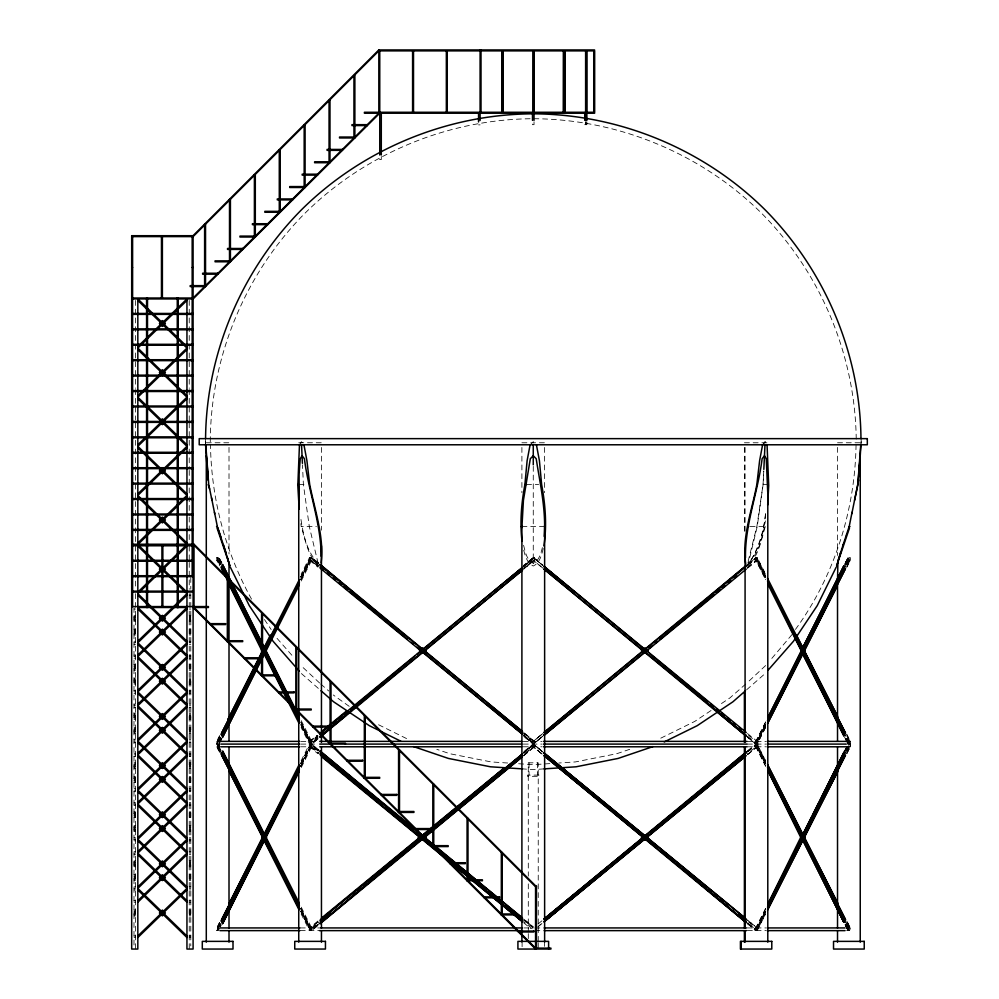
<?xml version="1.0" encoding="UTF-8"?>
<svg xmlns="http://www.w3.org/2000/svg" width="999" height="999" viewBox="0 0 999 999"><rect width="100%" height="100%" fill="white"/><g stroke="black" fill="none" stroke-linecap="round" stroke-linejoin="round"><path stroke-width="0.75" stroke-dasharray="5 3.75" d="M221.254 563.086L218.481 557.542L218.481 560.252L220.567 564.398M221.166 750.936L219.081 746.79L219.081 741.383L221.166 737.237M221.166 564.398L219.081 560.252L219.081 557.542L216.82 557.542L216.82 560.252L219.618 565.784M300.961 766.171L310.677 746.79L310.677 744.093L310.677 741.383L300.961 722.002M301.236 767.557L311.688 746.79L311.688 744.093L300.624 721.79M301.236 581.018L311.688 560.252L311.688 557.542L309.503 557.542L301.136 574.15M523.663 751.972L542.869 736.201L523.651 752.035L542.819 736.088L533.266 744.093L533.266 746.79L523.688 754.695L533.266 746.79L533.266 741.383L523.688 733.478L533.266 741.383L542.907 733.478L533.266 741.383L542.894 733.478M542.869 565.434L533.266 557.542L533.266 560.252L523.688 568.156L533.266 560.252L533.266 557.542L523.663 565.434M523.613 569.143L534.453 560.252L534.453 557.542L523.626 566.483L534.453 557.542L534.453 560.252L523.663 569.143M523.701 735.089L534.453 744.093L534.453 746.79L523.663 755.694M747.439 564.497L756.031 557.542L756.031 560.252L765.783 579.632M765.783 766.171L756.031 746.79L756.031 744.093L765.709 724.575M757.03 741.383L765.396 724.774L757.03 741.383L757.03 746.79L765.309 763.511L757.03 746.79L747.439 754.67M765.309 526.573C761.101 540.034 758.753 556.268 747.751 566.008L757.217 526.573L763.136 484.503L763.773 470.891L763.049 484.503L756.855 526.573L748.151 561.201M210.277 441.708C210.602 356.943 245.167 273.476 304.882 213.324C365.047 153.609 448.501 119.043 533.266 118.719C618.031 119.043 701.485 153.609 761.65 213.324C821.365 273.476 855.931 356.943 856.243 441.708M856.056 444.717C855.044 510.576 834.327 576.236 795.366 629.545M765.471 514.01C763.898 530.968 759.565 548.713 749.2 562.474L747.776 562.699M748.401 563.299C759.29 552.484 762.911 535.689 765.396 520.866M860.738 444.905L861.163 441.708M765.584 513.686C763.848 531.418 758.303 549.15 748.676 564.16M542.382 547.577C540.871 553.384 539.235 560.589 533.266 563.299C526.361 560.027 525.224 551.273 523.426 544.667M543.256 548.488C541.583 554.92 539.885 562.986 533.266 566.008C526.648 562.986 524.95 554.92 523.276 548.488M220.567 737.237L218.481 741.383L218.481 744.093L219.867 746.852L218.481 744.093L221.229 738.536L218.481 744.093L218.481 746.79L221.254 752.322M301.036 577.06L310.677 557.542L317.894 563.498M301.223 576.972L309.503 560.252L309.503 557.542L317.869 564.423M301.036 763.611L310.677 744.093L317.844 738.086M301.223 763.511L309.503 746.79L309.503 741.383L301.124 724.774M765.496 724.575L755.856 744.093L756.031 746.79L747.464 753.708M844.605 564.522L848.051 557.542L850.299 557.542L850.299 560.252L846.802 567.17M747.502 923.625L755.856 930.631L765.496 911.113M844.605 751.061L848.051 744.093L848.051 741.383L845.966 737.237M221.865 738.548L219.081 744.093L221.84 738.536L219.081 744.093L216.82 744.093L221.004 752.397M300.624 579.857L311.688 557.542L318.906 563.498L311.688 557.542L301.174 578.071M300.624 766.395L311.688 744.093L318.856 738.086M848.051 557.542L844.605 564.497L848.051 557.542L848.051 560.252L845.966 564.398M845.179 564.522L848.638 557.542L848.638 560.252L846.553 564.398M747.439 923.675L756.018 930.631L765.709 911.113M845.179 751.061L848.638 744.093L848.638 741.383L846.553 737.237M300.811 579.757L310.527 560.252L310.527 557.542L318.893 564.423M300.811 766.295L310.527 746.79L310.527 741.383L300.699 722.002M765.509 724.662L757.192 741.383L757.192 746.79L765.509 763.511M845.191 564.497L848.638 557.542L845.154 564.472M765.509 911.213L757.192 927.934L757.192 930.631L747.627 922.776M845.191 751.036L848.638 744.093L845.179 737.112L848.638 744.093L848.638 746.79L846.553 750.936M300.961 576.923L310.677 557.542L317.844 563.548M221.254 738.548L218.481 744.093L219.855 746.865M300.961 579.632L310.677 560.252L310.677 557.542L300.749 576.997M219.181 926.548L220.567 923.775M300.961 763.461L310.677 744.093L317.894 738.136M219.181 929.245L221.254 925.099M765.571 722.002L755.856 741.383L756.018 746.79M765.571 908.541L755.856 927.934L755.856 930.631L765.783 911.188M844.58 751.011L848.051 744.093L844.605 737.112L848.051 744.093L848.051 746.79L845.966 750.936M755.856 930.631L765.571 911.25L757.192 927.934L747.564 920.017M216.82 744.093L220.304 737.162M301.124 576.86L309.503 560.252L311.688 560.252L318.881 566.183M301.236 578.309L311.688 557.542L311.688 560.252M219.618 922.389L216.82 927.934L216.82 930.631L218.481 930.631L218.481 927.934L216.82 927.934L219.618 922.439M301.136 760.701L309.503 744.093L317.869 737.212M216.82 930.631L220.304 923.713M301.124 763.398L309.503 746.79L317.932 753.708M219.78 926.548L221.166 923.775M301.236 764.847L311.688 744.093L318.906 738.136M765.783 722.002L756.018 741.383L747.464 734.465M846.215 564.472L849.712 557.542L849.712 560.252L846.915 565.784M747.502 751.086L756.031 744.093L765.783 724.712M747.464 751.947L757.03 744.093L765.396 727.484M765.783 908.541L756.018 927.934L747.464 921.003M845.154 751.011L848.638 744.093L845.154 737.175M846.215 751.011L849.712 744.093L846.215 737.162M747.664 923.625L756.018 930.631L765.783 911.25M747.464 922.776L757.03 930.631L765.396 914.023M846.915 752.322L849.712 746.79L849.712 741.383L846.915 735.851L849.712 741.383M217.42 741.383L219.518 737.237L217.42 741.383L217.42 746.79L220.217 752.322M300.711 576.923L310.527 557.542M220.916 737.162L217.42 744.093L220.916 751.011M300.699 579.632L310.527 560.252L318.956 567.17M217.42 927.934L219.518 923.775L217.42 927.934L217.42 930.631L220.916 923.713M300.711 763.461L310.527 744.093L318.893 737.212M300.699 766.171L310.527 746.79L310.402 741.383L317.744 735.451L310.677 741.383M846.802 564.472L850.299 557.542M765.609 727.484L757.192 744.093L747.627 751.947M846.802 751.011L850.299 744.093L846.802 737.162M757.192 930.631L765.609 914.023M846.802 753.708L850.299 746.79L850.299 741.383L846.802 734.465M300.749 763.536L310.677 744.093L301.036 724.575M765.783 724.637L755.856 744.093L765.496 763.611M846.902 565.734L849.712 560.252M846.902 752.272L849.712 746.79M301.174 764.61L311.688 744.093L301.236 723.326M747.439 751.036L756.031 744.093L765.147 726.298M846.777 567.107L850.299 560.252L848.051 560.252M756.018 930.631L765.147 912.836M846.777 753.646L850.299 746.79M299.463 444.905L301.411 441.708L303.958 444.905M792.02 634.565L769.605 661.013M762.761 444.905L765.122 441.708L766.845 444.905M762.574 444.905L765.122 441.708M765.634 665.546L746.902 683.016M530.082 444.905L533.266 441.708L536.438 444.905M300.961 519.443C303.271 534.765 306.98 552.085 318.119 563.299L319.93 561.588M745.766 684.015L729.882 697.939L718.593 705.481M746.69 689.722L765.122 673.563M533.266 557.542L523.726 565.546L533.266 557.542L542.882 565.484L533.266 557.542L542.807 565.546M523.701 566.545L534.453 557.542M317.844 924.624L310.677 930.631L300.749 911.188M747.502 564.547L756.031 557.542L765.147 575.337M523.701 753.084L534.453 744.093L523.626 735.152L534.453 744.093L523.626 753.021L534.453 744.093M538.036 926.635L542.894 922.689L538.049 926.697M311.576 746.79L311.688 741.383L318.881 735.451M317.894 924.674L310.677 930.631L310.677 927.934L317.869 921.99M747.477 567.17L756.031 560.252L756.018 557.542L765.783 576.923L755.856 557.542L757.192 557.542L765.609 574.15M301.174 910.101L311.688 930.631L318.856 924.624L311.688 930.631L311.688 927.934L318.881 921.99M538.036 923.988L542.894 920.017M309.503 741.383L316.733 735.451M747.464 565.409L757.03 557.542L765.396 574.15M317.932 921.003L309.503 927.934L309.503 930.631L317.869 923.75M747.439 568.119L757.03 560.252L757.03 557.542M747.627 565.409L757.192 557.542L757.192 560.252L765.509 576.972M747.564 568.156L757.192 560.252L765.609 576.86L755.856 557.542L755.856 560.252L765.571 579.632M318.893 923.75L310.527 930.631L310.527 927.934L318.956 921.003M523.613 755.694L534.453 746.79L534.453 741.383L523.663 732.492M747.564 754.695L757.192 746.79L765.609 763.398L755.856 744.093L747.502 737.087M711.063 710.514L694.755 721.415L658.216 739.435M629.72 749.312L616.858 753.683L575.424 761.925L558.866 763.011M549.825 763.598L533.266 764.685L518.206 763.698M543.968 768.893L533.266 769.605L522.564 768.893M478.558 124.863L480.094 124.863M206.293 442.769L229.008 442.769M298.738 442.769L321.453 442.769M521.903 442.769L544.63 442.769M744.392 442.769L767.794 442.769M837.524 442.769L860.239 442.769M298.951 484.503L305.931 484.503M526.535 484.503L538.648 484.503M763.136 484.503L767.582 484.503M300.874 523.701L301.223 526.573L316.408 526.573M521.953 526.573L544.58 526.573M750.124 526.573L764.697 526.573M219.081 560.252L216.82 560.252L219.618 565.734M755.856 560.252L757.192 560.252M189.248 595.217L190.784 595.217M133.991 609.028L135.527 609.028M189.248 609.028L190.784 609.028M133.991 615.334L135.527 615.334M189.248 615.334L190.784 615.334M133.991 616.408L135.527 616.408M189.248 616.408L190.784 616.408M133.991 617.17L135.527 617.17M189.248 617.17L190.784 617.17M133.991 617.469L135.527 617.469M189.248 617.469L190.784 617.469M133.991 618.244L135.527 618.244M189.248 618.244L190.784 618.244M133.991 619.005L135.527 619.005M189.248 619.005L190.784 619.005M133.991 619.305L135.527 619.305M189.248 619.305L190.784 619.305M133.991 620.079L135.527 620.079M189.248 620.079L190.784 620.079M133.991 621.141L135.527 621.141M189.248 621.141L190.784 621.141M133.991 629.145L135.527 629.145M189.248 629.145L190.784 629.145M133.991 630.219L135.527 630.219M189.248 630.219L190.784 630.219M133.991 630.981L135.527 630.981M189.248 630.981L190.784 630.981M133.991 631.293L135.527 631.293M189.248 631.293L190.784 631.293M133.991 632.055L135.527 632.055M189.248 632.055L190.784 632.055M133.991 632.817L135.527 632.817M189.248 632.817L190.784 632.817M133.991 633.129L135.527 633.129M189.248 633.129L190.784 633.129M133.991 633.89L135.527 633.89M189.248 633.89L190.784 633.89M133.991 634.964L135.527 634.964M189.248 634.964L190.784 634.964M133.991 641.271L135.527 641.271M189.248 641.271L190.784 641.271M133.991 642.794L135.527 642.794M189.248 642.794L190.784 642.794M133.991 644.33L135.527 644.33M189.248 644.33L190.784 644.33M133.991 655.082L135.527 655.082M189.248 655.082L190.784 655.082M133.991 656.618L135.527 656.618M189.248 656.618L190.784 656.618M133.991 658.154L135.527 658.154M189.248 658.154L190.784 658.154M133.991 664.46L135.527 664.46M189.248 664.46L190.784 664.46M133.991 665.521L135.527 665.521M189.248 665.521L190.784 665.521M133.991 666.296L135.527 666.296M189.248 666.296L190.784 666.296M133.991 666.595L135.527 666.595M189.248 666.595L190.784 666.595M133.991 667.357L135.527 667.357M189.248 667.357L190.784 667.357M133.991 668.131L135.527 668.131M189.248 668.131L190.784 668.131M133.991 668.431L135.527 668.431M189.248 668.431L190.784 668.431M133.991 669.193L135.527 669.193M189.248 669.193L190.784 669.193M133.991 670.267L135.527 670.267M189.248 670.267L190.784 670.267M133.991 678.271L135.527 678.271M189.248 678.271L190.784 678.271M133.991 679.345L135.527 679.345M189.248 679.345L190.784 679.345M133.991 680.107L135.527 680.107M189.248 680.107L190.784 680.107M133.991 680.406L135.527 680.406M189.248 680.406L190.784 680.406M133.991 681.181L135.527 681.181M189.248 681.181L190.784 681.181M133.991 681.942L135.527 681.942M189.248 681.942L190.784 681.942M133.991 682.242L135.527 682.242M189.248 682.242L190.784 682.242M133.991 683.016L135.527 683.016M189.248 683.016L190.784 683.016M133.991 684.078L135.527 684.078M189.248 684.078L190.784 684.078M133.991 690.384L135.527 690.384M189.248 690.384L190.784 690.384M133.991 691.92L135.527 691.92M189.248 691.92L190.784 691.92M133.991 693.456L135.527 693.456M189.248 693.456L190.784 693.456M133.991 704.208L135.527 704.208M189.248 704.208L190.784 704.208M133.991 705.744L135.527 705.744M189.248 705.744L190.784 705.744M133.991 707.28L135.527 707.28M189.248 707.28L190.784 707.28M133.991 713.586L135.527 713.586M189.248 713.586L190.784 713.586M133.991 714.647L135.527 714.647M189.248 714.647L190.784 714.647M133.991 715.421L135.527 715.421M189.248 715.421L190.784 715.421M133.991 715.721L135.527 715.721M189.248 715.721L190.784 715.721M133.991 716.483L135.527 716.483M189.248 716.483L190.784 716.483M133.991 717.257L135.527 717.257M189.248 717.257L190.784 717.257M133.991 717.557L135.527 717.557M189.248 717.557L190.784 717.557M133.991 718.318L135.527 718.318M189.248 718.318L190.784 718.318M133.991 719.392L135.527 719.392M189.248 719.392L190.784 719.392M133.991 727.397L135.527 727.397M189.248 727.397L190.784 727.397M133.991 728.458L135.527 728.458M189.248 728.458L190.784 728.458M133.991 729.233L135.527 729.233M189.248 729.233L190.784 729.233M133.991 729.532L135.527 729.532M189.248 729.532L190.784 729.532M133.991 730.294L135.527 730.294M189.248 730.294L190.784 730.294M133.991 731.068L135.527 731.068M189.248 731.068L190.784 731.068M133.991 731.368L135.527 731.368M189.248 731.368L190.784 731.368M133.991 732.142L135.527 732.142M189.248 732.142L190.784 732.142M133.991 733.204L135.527 733.204M189.248 733.204L190.784 733.204M133.991 739.51L135.527 739.51M189.248 739.51L190.784 739.51M133.991 741.046L135.527 741.046M189.248 741.046L190.784 741.046M219.081 741.383L216.82 741.383L216.82 746.79L219.618 752.322M300.824 741.383L318.169 741.383M523.264 741.383L541.957 741.383M747.402 741.383L765.971 741.383M845.941 741.383L850.611 741.383L850.611 746.79L845.941 746.79M133.991 742.582L135.527 742.582M189.248 742.582L190.784 742.582M300.824 744.093L318.169 744.093M523.264 744.093L541.957 744.093M747.402 744.093L765.971 744.093M845.941 744.093L850.611 744.093M219.081 746.79L216.82 746.79L219.618 752.272M300.824 746.79L318.169 746.79M523.264 746.79L541.957 746.79M747.402 746.79L765.971 746.79M133.991 753.321L135.527 753.321M189.248 753.321L190.784 753.321M133.991 754.857L135.527 754.857M189.248 754.857L190.784 754.857M133.991 756.393L135.527 756.393M189.248 756.393L190.784 756.393M133.991 762.699L135.527 762.699M189.248 762.699L190.784 762.699M133.991 763.773L135.527 763.773M189.248 763.773L190.784 763.773M133.991 764.535L135.527 764.535M189.248 764.535L190.784 764.535M133.991 764.834L135.527 764.834M189.248 764.834L190.784 764.834M133.991 765.609L135.527 765.609M189.248 765.609L190.784 765.609M133.991 766.37L135.527 766.37M189.248 766.37L190.784 766.37M133.991 766.67L135.527 766.67M189.248 766.67L190.784 766.67M133.991 767.444L135.527 767.444M189.248 767.444L190.784 767.444M133.991 768.518L135.527 768.518M189.248 768.518L190.784 768.518M133.991 776.523L135.527 776.523M189.248 776.523L190.784 776.523M133.991 777.584L135.527 777.584M189.248 777.584L190.784 777.584M133.991 778.358L135.527 778.358M189.248 778.358L190.784 778.358M133.991 778.658L135.527 778.658M189.248 778.658L190.784 778.658M133.991 779.42L135.527 779.42M189.248 779.42L190.784 779.42M133.991 780.194L135.527 780.194M189.248 780.194L190.784 780.194M133.991 780.494L135.527 780.494M189.248 780.494L190.784 780.494M133.991 781.255L135.527 781.255M189.248 781.255L190.784 781.255M133.991 782.329L135.527 782.329M189.248 782.329L190.784 782.329M133.991 788.636L135.527 788.636M189.248 788.636L190.784 788.636M133.991 790.172L135.527 790.172M189.248 790.172L190.784 790.172M133.991 791.707L135.527 791.707M189.248 791.707L190.784 791.707M133.991 802.447L135.527 802.447M189.248 802.447L190.784 802.447M133.991 803.983L135.527 803.983M189.248 803.983L190.784 803.983M133.991 805.519L135.527 805.519M189.248 805.519L190.784 805.519M133.991 811.825L135.527 811.825M189.248 811.825L190.784 811.825M133.991 812.899L135.527 812.899M189.248 812.899L190.784 812.899M133.991 813.661L135.527 813.661M189.248 813.661L190.784 813.661M133.991 813.96L135.527 813.96M189.248 813.96L190.784 813.96M133.991 814.734L135.527 814.734M189.248 814.734L190.784 814.734M133.991 815.496L135.527 815.496M189.248 815.496L190.784 815.496M133.991 815.796L135.527 815.796M189.248 815.796L190.784 815.796M133.991 816.57L135.527 816.57M189.248 816.57L190.784 816.57M133.991 817.632L135.527 817.632M189.248 817.632L190.784 817.632M133.991 825.636L135.527 825.636M189.248 825.636L190.784 825.636M133.991 826.71L135.527 826.71M189.248 826.71L190.784 826.71M133.991 827.472L135.527 827.472M189.248 827.472L190.784 827.472M133.991 827.784L135.527 827.784M189.248 827.784L190.784 827.784M133.991 828.546L135.527 828.546M189.248 828.546L190.784 828.546M133.991 829.307L135.527 829.307M189.248 829.307L190.784 829.307M133.991 829.62L135.527 829.62M189.248 829.62L190.784 829.62M133.991 830.381L135.527 830.381M189.248 830.381L190.784 830.381M133.991 831.455L135.527 831.455M189.248 831.455L190.784 831.455M133.991 837.761L135.527 837.761M189.248 837.761L190.784 837.761M133.991 839.297L135.527 839.297M189.248 839.297L190.784 839.297M133.991 840.821L135.527 840.821M189.248 840.821L190.784 840.821M133.991 851.573L135.527 851.573M189.248 851.573L190.784 851.573M133.991 853.109L135.527 853.109M189.248 853.109L190.784 853.109M133.991 854.644L135.527 854.644M189.248 854.644L190.784 854.644M133.991 860.951L135.527 860.951M189.248 860.951L190.784 860.951M133.991 862.012L135.527 862.012M189.248 862.012L190.784 862.012M133.991 862.786L135.527 862.786M189.248 862.786L190.784 862.786M133.991 863.086L135.527 863.086M189.248 863.086L190.784 863.086M133.991 863.848L135.527 863.848M189.248 863.848L190.784 863.848M133.991 864.622L135.527 864.622M189.248 864.622L190.784 864.622M133.991 864.922L135.527 864.922M189.248 864.922L190.784 864.922M133.991 865.683L135.527 865.683M189.248 865.683L190.784 865.683M133.991 866.757L135.527 866.757M189.248 866.757L190.784 866.757M133.991 874.762L135.527 874.762M189.248 874.762L190.784 874.762M133.991 875.836L135.527 875.836M189.248 875.836L190.784 875.836M133.991 876.598L135.527 876.598M189.248 876.598L190.784 876.598M133.991 876.897L135.527 876.897M189.248 876.897L190.784 876.897M133.991 877.671L135.527 877.671M189.248 877.671L190.784 877.671M133.991 878.433L135.527 878.433M189.248 878.433L190.784 878.433M133.991 878.733L135.527 878.733M189.248 878.733L190.784 878.733M133.991 879.507L135.527 879.507M189.248 879.507L190.784 879.507M133.991 880.569L135.527 880.569M189.248 880.569L190.784 880.569M133.991 886.875L135.527 886.875M189.248 886.875L190.784 886.875M133.991 888.411L135.527 888.411M189.248 888.411L190.784 888.411M133.991 889.947L135.527 889.947M189.248 889.947L190.784 889.947M133.991 900.698L135.527 900.698M189.248 900.698L190.784 900.698M133.991 902.234L135.527 902.234M189.248 902.234L190.784 902.234M133.991 910.077L135.527 910.077M189.248 910.077L190.784 910.077M133.991 911.138L135.527 911.138M189.248 911.138L190.784 911.138M133.991 911.912L135.527 911.912M189.248 911.912L190.784 911.912M133.991 912.212L135.527 912.212M189.248 912.212L190.784 912.212M133.991 912.974L135.527 912.974M189.248 912.974L190.784 912.974M133.991 913.748L135.527 913.748M189.248 913.748L190.784 913.748M133.991 914.048L135.527 914.048M189.248 914.048L190.784 914.048M133.991 914.809L135.527 914.809M189.248 914.809L190.784 914.809M133.991 915.883L135.527 915.883M189.248 915.883L190.784 915.883M300.237 927.934L318.831 927.934M523.926 927.934L533.266 927.934L523.688 920.017L533.266 927.934M534.827 927.934L542.619 927.934M747.364 927.934L765.971 927.934M846.603 927.934L850.299 927.934L850.299 930.631L846.603 930.631M300.237 930.631L318.831 930.631M534.815 930.631L542.632 930.631M747.364 930.631L765.971 930.631M133.991 936.001L135.527 936.001M189.248 936.001L190.784 936.001M133.991 937.537L135.527 937.537M189.248 937.537L190.784 937.537M507.667 763.011L491.108 761.925L449.675 753.683L436.813 749.312M378.546 724.75L408.316 739.435M349.188 706.33L333.241 694.954M318.781 566.008C307.779 556.268 305.419 540.034 301.223 526.573M747.439 733.516L757.192 741.383L765.609 724.774L755.856 744.093L765.783 763.536M747.464 736.226L757.192 744.093L765.609 760.701M523.613 732.492L534.453 741.383M309.503 560.252L317.932 567.17M542.807 752.085L523.713 736.088L542.869 751.972L533.266 744.093L533.266 746.79L542.844 754.695L533.266 746.79L542.894 754.695M747.439 920.054L757.03 927.934L757.03 930.631M318.893 750.961L310.527 744.093L300.711 724.712M523.613 919.03L533.254 926.935L523.663 919.03M317.869 750.961L309.503 744.093L301.136 727.484M310.527 746.79L318.956 753.708M523.663 922.739L530.856 928.645M747.439 737.137L756.018 744.093L765.147 761.875M310.677 560.252L317.857 566.183M523.651 736.151L542.882 752.035L533.266 744.093M311.688 744.093L318.906 750.049L311.688 744.093L301.174 723.563M317.894 750.049L310.677 744.093L300.749 724.637M311.688 746.79L318.881 752.722M532.042 928.645L523.701 921.627M310.677 746.79L317.857 752.722M747.664 737.087L756.018 744.093L765.783 763.461M317.844 750.087L310.677 744.093L300.961 724.712M319.63 683.016L300.899 665.546M320.766 684.015L328.708 690.983M301.411 673.563L319.83 689.722M277.023 638.324L293.943 657.604M264.448 619.505L271.154 629.545M846.777 734.527L850.299 741.383M846.777 921.066L850.299 927.934L846.802 921.003M217.42 560.252L219.53 564.36L217.42 560.252L217.42 557.542L220.916 564.472M217.42 746.79L220.23 752.272M846.902 922.439L849.712 927.934L849.712 930.631L846.215 923.713M846.802 923.713L850.299 930.631M300.699 908.541L310.527 927.934M300.711 911.25L310.527 930.631M757.03 744.093L765.396 760.701M846.915 922.389L849.712 927.934M216.82 557.542L220.304 564.472M301.124 911.313L309.503 927.934L301.223 911.213M301.136 914.023L309.503 930.631M846.553 923.775L848.638 927.934L848.638 930.631L845.154 923.713M221.865 563.086L219.081 557.542L221.84 563.124M301.236 720.616L311.688 741.383M301.236 907.167L311.688 927.934M301.236 909.864L311.688 930.631L300.624 908.328M844.58 737.175L848.051 744.093M845.966 923.775L848.051 927.934L848.051 930.631L844.58 923.713M755.856 746.79L765.571 766.171M300.961 908.541L310.677 927.934M300.961 911.25L310.677 930.631L301.036 911.113M756.018 557.542L765.709 577.06M756.018 744.093L765.709 763.611M755.856 557.542L765.496 577.06M218.481 557.542L221.241 563.124M251.548 599.138C225.312 552.035 211.288 498.601 210.477 444.717M318.119 563.299L309.315 526.573L303.396 484.503L302.485 464.835M205.369 441.708L205.794 444.905M861.163 438.636L861.163 443.244M848.875 741.383L848.938 746.79M848.875 927.934L848.875 930.631M837.524 447.402L837.524 555.494M757.916 741.383L757.916 746.79M756.743 741.383L756.743 746.79M756.605 741.383L756.605 744.093M756.605 927.934L756.605 930.631M756.443 741.383L756.443 744.093M756.443 927.934L756.305 930.631M755.132 927.934L755.132 930.631M745.079 447.452L745.079 531.73M744.392 447.452L744.392 531.73M586.863 121.803L586.863 124.675L584.74 124.675L584.74 121.803M586.013 121.803L586.013 124.675M585.589 121.803L585.589 124.675M544.63 447.452L544.63 492.707M544.43 941.37L544.43 946.665M538.236 941.37L538.236 762.824L528.271 762.824L528.296 876.111M538.236 942.694L538.236 947.989M537.474 762.824L537.474 775.099M534.028 121.803L534.028 124.675L532.492 124.675L532.492 121.803M534.165 741.383L534.165 746.79M533.266 466.346L533.266 563.299M529.045 762.824L529.045 775.099M528.296 883.878L528.296 932.055M528.296 933.603L528.296 941.37M521.903 447.452L521.903 492.707M522.102 942.694L522.102 946.665M381.293 156.518L381.293 159.615L379.757 159.615L379.757 156.518M321.453 447.452L321.453 530.169M311.101 741.383L311.101 744.093M311.101 927.934L311.101 930.631M310.09 741.383L310.09 744.093M310.09 927.934L310.09 930.631M229.008 447.402L229.008 553.946M219.38 741.383L219.38 746.79M217.657 741.383L217.72 746.79M217.657 927.934L217.657 930.631M205.369 438.636L205.369 443.244M190.784 577.509L190.784 589.21M190.784 593.681L190.784 945.928M189.248 300.462L189.248 388.336M189.248 389.61L189.248 420.679M189.248 422.814L189.248 469.031M189.248 470.429L189.248 515.646M189.248 517.082L189.248 542.145M189.248 546.091L189.248 561.226M189.248 562.412L189.248 589.21M189.248 593.681L189.248 949.05M135.527 300.462L135.527 388.336M135.527 389.61L135.527 419.917M135.527 422.814L135.527 542.145M135.527 546.091L135.527 589.21M135.527 593.681L135.527 949.05M133.991 607.492L133.991 945.928M765.309 911.213L757.03 927.934L765.396 911.313M219.618 735.851L216.82 741.383L219.618 735.901M539.01 775.099L527.522 775.099L527.522 776.323L539.01 776.323L539.01 775.099M542.894 568.156L533.266 560.252L542.844 568.156M765.396 576.86L757.03 560.252L765.309 576.972M848.638 930.631L845.179 923.663L848.638 930.631M848.051 930.631L844.605 923.663L848.051 930.631"/><path stroke-width="1.5" d="M177.735 607.492L177.735 298.938M131.681 545.167L194.006 545.167L535.564 886.725L535.564 949.05L193.094 607.492L193.094 606.568L535.564 948.126L550.924 948.126L550.924 949.05L517.919 949.05L517.919 941.37L548.613 941.37L548.613 949.05M227.335 641.645L227.335 640.734L242.695 640.734L242.695 641.645L227.335 641.645L227.335 579.32L228.259 579.32L228.259 640.734M261.588 675.799L261.588 674.887L276.935 674.887L276.935 675.799L261.588 675.799L261.588 613.486L262.512 613.486L262.512 674.887M295.829 709.964L295.829 709.04L311.188 709.04L311.188 709.964L295.829 709.964L295.829 647.639L296.753 647.639L296.753 709.04M364.335 778.271L364.335 777.347L379.682 777.347L379.682 778.271L364.335 778.271L364.335 715.946L365.247 715.946L365.247 777.347M398.576 812.424L398.576 811.5L413.923 811.5L413.923 812.424L398.576 812.424L398.576 750.099L399.5 750.099L399.5 811.5M432.829 846.578L432.829 845.666L448.176 845.666L448.176 846.578L432.829 846.578L432.829 784.252L433.741 784.252L433.741 845.666M467.07 880.743L467.07 879.819L482.417 879.819L482.417 880.743L467.07 880.743L467.07 818.418L467.994 818.418L467.994 879.819M501.323 914.897L501.323 913.973L516.67 913.973L516.67 914.897L501.323 914.897L501.323 852.572L502.247 852.572L502.247 913.973M535.564 949.05L535.564 948.126M299.213 509.353L297.814 485.626L299.463 444.905M299.126 500.349L299.126 473.301L300.249 458.716L302.06 455.756L304.408 458.716C308.466 491.446 321.041 523.076 321.166 556.281M522.015 541.383C519.792 522.477 521.416 503.159 524.9 484.503L527.122 460.664L530.082 444.905M521.903 527.634L523.426 500.349L530.319 458.716L533.266 455.756L536.201 458.716C540.147 484.415 546.216 510.164 544.243 536.376M767.707 491.92L766.27 458.716L764.472 455.756L762.112 458.716C758.091 491.92 744.954 524 745.466 557.717M763.835 469.368L764.997 444.518M205.569 438.648C206.281 353.609 241.646 270.205 301.411 209.852C362.487 149.226 447.215 114.136 533.266 113.811C619.318 114.136 704.045 149.226 765.122 209.852C824.887 270.205 860.251 353.609 860.963 438.648M858.653 479.97L851.822 513.748M858.953 475.424L860.976 444.518M857.804 484.503L860.738 444.905M767.682 505.007L768.718 485.626L767.07 444.905M543.906 545.866C547.027 525.536 545.354 504.632 541.633 484.503L539.41 460.664L536.438 444.905M745.803 564.16C741.483 537.562 751.985 510.489 756.83 484.503L759.615 460.664L762.574 444.905M852.06 512.25L849.187 526.573L849.987 526.573M854.557 500.349L857.916 484.503L860.239 455.756L860.239 942.144M837.911 561.588L837.524 580.444M321.141 562.774C324.25 536.538 314.76 510.064 309.702 484.503L306.918 460.664L303.958 444.905M838.248 559.977L843.193 544.667M840.846 551.947L836.6 566.008L849.487 528.034M842.744 545.866L845.941 536.376M845.703 536.913L848.875 527.46M848.875 527.634L849.25 526.573M230.881 905.531L228.134 911.113L230.856 905.631M232.268 902.746L237.774 891.595M232.243 902.846L239.797 887.574M836.2 567.182L817.232 605.656L793.406 641.308L768.156 670.104M786.163 682.754L791.683 671.603M793.056 668.806L801.61 651.498L767.657 583.778M803.258 648.164L843.918 565.909L802.234 648.888L801.947 648.314L803.745 648.314L803.458 648.888L796.453 635.052M844.605 751.061L802.659 835.763L787.761 806.593M260.602 660.451L222.54 737.112L264.673 652.409L275.2 672.939M261.988 657.654L264.061 653.471M266.009 649.55L270.854 639.797M272.24 637.012L277.784 625.861M281.243 618.881L284.703 611.912M248.838 870.691L222.54 923.663L263.986 840.334M250.225 867.894L257.829 852.559M259.216 849.774L264.061 840.022M272.24 823.551L273.626 820.766M281.243 805.431L282.63 802.634M768.069 719.093L801.872 650.824L768.069 582.542M843.918 565.884L802.659 649.225L792.731 629.782M800.324 654.869L801.71 652.085L801.061 650.824L801.71 649.55L800.324 646.765M804.345 646.765L805.731 643.98M811.263 632.829L812.649 630.032M818.193 618.881L821.653 611.912M825.112 604.944L830.644 593.793M834.103 586.825L837.562 579.857M768.069 905.631L801.872 837.362L768.069 769.08M827.184 787.299L837.562 766.395M299.425 582.542L265.472 650.824L299.425 719.093M299.425 769.08L265.472 837.362L299.425 905.631M786.3 682.866L787.687 680.082M795.316 664.747L796.702 661.962M807.18 640.896L812.711 629.782M816.171 622.839L821.69 611.725M823.076 608.94L830.681 593.668M832.055 590.884L837.587 579.77M827.222 787.15L837.587 766.308M235.839 706.78L237.225 704.008M244.867 688.786L246.254 686.013M265.572 647.502L270.429 637.812M230.282 720.566L231.668 717.794M237.225 706.718L240.697 699.799M246.241 688.736L249.713 681.805M255.269 670.741L258.741 663.823M262.213 656.892L263.599 654.133M266.246 648.851L269.718 641.932M232.367 900.236L237.225 890.546M240.697 883.628L246.254 872.552M249.725 865.634L255.282 854.557M272.502 820.204L298.876 767.619M228.197 911.25L242.769 882.192M262.213 843.443L263.599 840.671M266.246 835.389L267.632 832.629M273.189 821.553L276.661 814.622M282.218 803.546L285.689 796.628M291.233 785.551L292.632 782.779M767.657 717.856L801.61 650.137L793.056 632.829M767.657 904.395L801.323 836.088M843.88 752.397L802.234 835.426L801.947 834.852L803.371 834.852L804.632 837.362L803.371 839.859L802.11 837.362L803.371 834.852M227.984 719.23L262.188 651.398L227.984 582.405M264.148 647.502L270.429 635.052M222.565 737.175L265.097 652.747M299.138 716.47L266.059 650.824L299.138 585.164M262.874 839.285L262.188 836.787M228.684 904.395L262.487 837.362L228.684 770.329M264.148 834.053L299.038 764.847M222.565 923.713L265.097 839.285M299.138 771.703L266.059 837.362L299.138 903.009M801.947 648.314L800.686 650.824L801.947 653.321L803.745 653.321L803.458 652.747L767.707 723.326M768.581 716.47L801.648 650.824L795.778 639.16M837.487 579.695L802.035 648.888M767.494 720.616L845.529 565.846M801.947 653.321L802.234 652.747L843.88 735.788M818.656 619.78L822.14 612.862M767.494 723.326L845.516 568.556L803.471 650.824L845.504 733.154M768.581 903.009L801.648 837.362L768.581 771.703M803.321 834.04L811.688 817.444M813.086 814.672L818.656 803.596M822.152 796.678L825.636 789.759M827.022 786.987L837.487 766.233M767.494 907.167L845.529 752.397M772.751 897.414L774.15 894.642M834.689 774.475L836.088 771.703M767.494 909.864L845.516 755.094L803.471 837.362M265.384 648.314L263.973 648.314L262.7 650.824L263.973 653.321L265.384 653.321M221.628 733.079L299.3 579.695M221.616 735.788L299.3 582.405M263.973 653.321L265.235 650.824L263.973 648.314M266.009 652.085L266.358 650.237M265.384 834.852L263.973 834.852L262.7 837.362L263.973 839.859L265.384 839.859M221.628 919.617L299.3 766.233M221.616 922.327L299.3 768.943M263.973 839.859L265.235 837.362L263.973 834.852M266.009 838.623L266.358 836.775M836.975 586.55L804.432 650.824L837.686 716.47M804.719 651.398L804.719 650.237M801.71 836.088L801.061 837.362L801.71 838.623M767.707 909.864L803.458 839.285M837.686 771.715L804.432 837.362L837.686 903.009M804.045 839.285L804.719 836.787M228.034 719.43L262.362 652.185M264.585 647.839L270.254 636.725M228.734 904.595L263.062 837.362L228.734 770.117M264.585 834.377L299.338 766.308M787.761 681.58L789.185 678.808M792.731 671.852L796.278 664.909M797.689 662.137L802.659 652.409L843.918 735.751M770.741 901.46L772.165 898.675M775.711 891.732L778.546 886.175M792.731 858.403L794.143 855.619M797.689 848.675L801.235 841.732M220.929 734.527L251.199 675.524M252.597 672.777L254.008 670.029M255.419 667.282L258.229 661.8M261.051 656.306L262.45 653.558M275.2 628.696L264.673 649.225L222.527 564.497L265.097 648.888M278.709 621.865L282.218 615.022M220.929 921.066L263.162 838.735M266.783 831.668L268.182 828.92M271.691 822.09L282.218 801.56M285.726 794.717L289.235 787.874M775.674 705.781L781.28 694.829M782.692 692.095L803.034 652.409M836.937 586.326L803.858 650.824L836.937 715.309M767.956 907.367L769.355 904.632M770.766 901.897L779.183 885.476M782.692 878.633L788.298 867.681M789.709 864.947L802.334 840.321M837.637 771.49L803.858 837.362L837.637 903.233M137.825 346.528L186.95 298.938L186.95 949.05L193.094 949.05L193.094 235.702L378.833 49.95L594.605 49.95M379.757 112.275L193.094 298.014L131.681 298.014M186.95 300.474L137.825 348.064L186.95 395.654M163.486 325.337L162.387 326.411L161.289 325.337M164.286 324.575L165.384 323.501L162.387 320.592L159.39 323.501L160.489 324.575M160.489 371.553L159.39 372.627L160.489 373.688M161.289 370.791L162.387 369.717L163.486 370.791M137.825 395.654L186.95 348.064L137.825 300.474M186.95 349.6L137.825 397.19L186.95 444.78M163.486 374.463L162.387 375.524L161.289 374.463M164.286 373.688L165.384 372.627L164.286 371.553M160.489 420.679L159.39 421.753L162.387 424.65L165.384 421.753L164.286 420.679M161.289 419.917L162.387 418.843L163.486 419.917M137.825 444.78L186.95 397.19L137.825 349.6M186.95 398.726L137.825 446.303L186.95 493.893M160.489 469.805L159.39 470.866L162.387 473.776L165.384 470.866L164.286 469.805M161.289 469.031L162.387 467.969L163.486 469.031M137.825 493.893L186.95 446.303L137.825 398.726M186.95 447.839L137.825 495.429L186.95 543.019M137.825 543.019L186.95 495.429L137.825 447.839M186.95 496.965L137.825 544.555L186.95 592.145M163.486 521.828L162.387 522.902L159.39 519.992L162.387 517.082L165.384 519.992L164.286 521.066M137.825 592.145L186.95 544.555L137.825 496.965M186.95 546.091L137.825 593.681L186.95 641.271M163.486 570.953L162.387 572.015L161.289 570.953M164.286 570.179L165.384 569.118L162.387 566.208L159.39 569.118L160.489 570.179M137.825 641.271L186.95 593.681L137.825 546.091M186.95 595.217L137.825 642.794L186.95 690.384M163.486 620.079L162.387 621.141L161.289 620.079M164.286 619.305L165.384 618.244L162.387 615.334L159.39 618.244L160.489 619.305M137.825 655.082L186.95 607.492L137.825 607.492L186.95 655.082M186.95 609.028L137.825 656.618L186.95 704.208M163.486 633.89L162.387 634.964L161.289 633.89M164.286 633.129L165.384 632.055L162.387 629.145L159.39 632.055L160.489 633.129M160.489 666.296L159.39 667.357L160.489 668.431M161.289 665.521L162.387 664.46L163.486 665.521M137.825 690.384L186.95 642.794L137.825 595.217M186.95 644.33L137.825 691.92L186.95 739.51M163.486 669.193L162.387 670.267L161.289 669.193M164.286 668.431L165.384 667.357L164.286 666.296M137.825 704.208L186.95 656.618L137.825 609.028M186.95 658.154L137.825 705.744L186.95 753.321M163.486 683.016L162.387 684.078L161.289 683.016M164.286 682.242L165.384 681.181L162.387 678.271L159.39 681.181L160.489 682.242M160.489 715.421L159.39 716.483L162.387 719.392L165.384 716.483L164.286 715.421M161.289 714.647L162.387 713.586L163.486 714.647M137.825 739.51L186.95 691.92L137.825 644.33M186.95 693.456L137.825 741.046L186.95 788.636M160.489 729.233L159.39 730.294L160.489 731.368M161.289 728.458L162.387 727.397L163.486 728.458M137.825 753.321L186.95 705.744L137.825 658.154M186.95 707.28L137.825 754.857L186.95 802.447M163.486 732.142L162.387 733.204L161.289 732.142M164.286 731.368L165.384 730.294L164.286 729.233M160.489 764.535L159.39 765.609L162.387 768.518L165.384 765.609L164.286 764.535M161.289 763.773L162.387 762.699L163.486 763.773M137.825 788.636L186.95 741.046L137.825 693.456M186.95 742.582L137.825 790.172L186.95 837.761M160.489 778.358L159.39 779.42L162.387 782.329L165.384 779.42L164.286 778.358M161.289 777.584L162.387 776.523L163.486 777.584M137.825 802.447L186.95 754.857L137.825 707.28M186.95 756.393L137.825 803.983L186.95 851.573M137.825 837.761L186.95 790.172L137.825 742.582M186.95 791.707L137.825 839.297L186.95 886.875M163.486 816.57L162.387 817.632L159.39 814.734L162.387 811.825L165.384 814.734L164.286 815.796M160.489 827.472L159.39 828.546L162.387 831.455L165.384 828.546L164.286 827.472M161.289 826.71L162.387 825.636L163.486 826.71M137.825 851.573L186.95 803.983L137.825 756.393M186.95 805.519L137.825 853.109L186.95 900.698M137.825 886.875L186.95 839.297L137.825 791.707M186.95 840.821L137.825 888.411L186.95 936.001M163.486 865.683L162.387 866.757L161.289 865.683M164.286 864.922L165.384 863.848L162.387 860.951L159.39 863.848L160.489 864.922M137.825 900.698L186.95 853.109L137.825 805.519M137.825 902.234L186.95 854.644M163.486 879.507L162.387 880.569L159.39 877.671L162.387 874.762L165.384 877.671L164.286 878.733M137.825 936.001L186.95 888.411L137.825 840.821M137.825 937.537L186.95 889.947M163.486 914.809L162.387 915.883L161.289 914.809M164.286 914.048L165.384 912.974L162.387 910.077L159.39 912.974L160.489 914.048M745.541 690.734L732.879 701.835L697.215 725.674L664.235 741.932M320.055 737.087L346.328 715.084M348.713 713.086L352.297 710.089M354.682 708.091L358.266 705.082M360.651 703.084L363.049 701.086M366.633 698.089L369.018 696.091M372.602 693.081L374.987 691.083M378.571 688.086L380.956 686.088M495.042 590.546L497.427 588.548M501.011 585.551L503.396 583.553M506.98 580.544L522.514 567.544M322.615 920.628L325 918.63M328.584 915.633L330.969 913.623M423.476 836.088L427.06 833.091M429.445 831.093L437.799 824.088M440.184 822.09L443.768 819.093M446.153 817.095L454.508 810.089M456.893 808.091L504.632 768.094M544.005 735.089L557.13 724.088M559.515 722.09L563.099 719.093M565.484 717.082L567.869 715.084M571.453 712.087L573.838 710.089M577.422 707.092L579.807 705.082M694.992 608.553L697.377 606.555M700.961 603.546L703.346 601.548M706.93 598.551L709.315 596.553M711.7 594.555L715.284 591.545M717.669 589.547L721.241 586.55M723.626 584.552L727.21 581.543M729.595 579.545L746.303 565.546M320.055 923.625L376.186 876.623M378.571 874.625L382.155 871.628M384.54 869.63L388.124 866.62M390.509 864.622L394.093 861.625M452.048 813.099L455.631 810.089M458.017 808.091L522.514 754.083L423.776 835.426L422.49 834.852L419.443 837.362L422.49 839.859L423.776 839.285L457.455 867.082M544.005 921.627L581.031 890.621M583.379 888.623L587.012 885.626M589.348 883.628L591.783 881.63M595.317 878.62L597.752 876.623M650.836 832.092L746.303 752.085M321.453 732.492L346.603 711.725M320.08 734.465L323.676 731.505M333.266 723.588L335.652 721.615M339.248 718.643L341.646 716.67M345.242 713.698L347.64 711.725M350.037 709.74L353.634 706.78M356.031 704.794L414.735 656.343M417.132 654.37L419.53 652.384M326.198 731.268L349.151 712.312M320.055 737.187L422.777 652.409M522.527 731.543L424.712 650.824L522.527 570.092M543.993 732.529L642.919 650.824L543.993 569.105M644.855 649.225L746.303 565.434M321.453 919.03L420.342 837.362L321.453 755.694M504.42 767.919L422.677 835.426L421.391 834.852L422.09 835.426M544.08 735.152L643.856 652.747L645.142 653.321L648.189 650.824L645.142 648.314L643.856 648.888L544.08 566.483M649.288 648.264L652.884 645.292M655.282 643.319L657.679 641.333M660.064 639.36L713.948 594.855M716.345 592.882L719.929 589.909M722.327 587.936L724.725 585.963M728.308 582.991L730.706 581.018M734.302 578.046L736.7 576.073M320.08 921.003L328.471 914.085M357.23 890.346L359.628 888.373M363.211 885.401L365.609 883.428M368.007 881.455L371.603 878.483M374.001 876.51L377.597 873.538M379.995 871.565L419.53 838.935M396.029 860.139L421.978 838.71L522.44 921.69L422.09 839.285M322.615 920.766L325.1 918.718M328.584 915.846L331.119 913.748M350.062 898.101L376.323 876.41M378.708 874.437L382.292 871.478M384.677 869.505L388.261 866.558M390.646 864.585L394.23 861.625M424.8 836.375L439.098 824.562M441.483 822.589L445.067 819.642M448.638 816.683L451.024 814.722M454.595 811.762L456.98 809.789M469.805 799.2L508.229 767.457M320.055 923.725L423.077 838.71L423.077 839.859L421.566 838.623M522.527 918.081L424.712 837.362L522.527 756.63M543.993 919.068L643.006 837.362L543.993 755.644M644.855 835.763L746.303 751.972M544.08 921.69L609.053 868.081M611.4 866.096L615.072 863.111M617.407 861.126L643.943 839.285L645.229 839.859M646.902 836.775L664.959 821.94M667.257 819.967L670.953 816.995M673.239 815.022L676.947 812.05M679.22 810.077L681.73 808.104M685.326 805.132L687.724 803.159M691.32 800.187L744.043 756.68M321.491 731.543L346.815 710.726M643.044 652.085L641.508 650.824L642.22 650.237M645.142 648.314L642.095 650.824L645.142 653.321M544.105 732.492L746.265 566.383M419.043 837.936L418.331 837.362L419.043 836.787M419.63 836.775L418.331 837.362M421.266 835.426L421.978 834.852L421.978 836.013M321.491 918.081L419.742 837.362L321.491 756.63M421.678 835.763L504.57 767.657M544.03 735.252L746.241 569.105M413.511 845.179L417.095 842.232M469.468 799.2L479.095 791.295M481.506 789.31L485.114 786.35M487.524 784.365L491.133 781.405M493.543 779.42L497.152 776.46M499.562 774.475L501.973 772.502M505.581 769.53L507.992 767.557M422.677 839.285L421.391 839.859M641.508 837.362L643.044 836.088L641.595 837.362L643.044 838.623L641.595 837.362L643.006 837.362M544.08 753.021L643.856 835.426L645.229 834.852L648.189 837.362L647.577 837.936M645.142 834.852L642.095 837.362L645.142 839.859L648.189 837.362L646.191 837.362M746.265 752.934L544.093 919.03L642.881 837.936L642.182 837.362L642.881 836.787L612.762 812.062M746.241 755.644L544.03 921.79L644.53 839.285M646.902 837.936L647.602 837.362L646.99 836.775M505.794 720.092L522.514 734.09L423.776 652.747L422.49 653.321L419.443 650.824L422.49 648.314L423.776 648.888L522.427 567.482L320.117 733.516M422.365 648.888L423.077 648.314M320.092 736.226L522.402 570.142M422.49 653.321L425.537 650.824L422.49 648.314M425.412 651.398L426.123 650.824L425.412 650.237M422.365 835.426L423.077 834.852L423.077 836.013M644.555 653.321L645.254 652.747M320.117 920.054L522.489 753.908M320.092 922.776L522.402 756.68M422.49 839.859L425.537 837.362L422.49 834.852M425.412 837.936L426.123 837.362L425.412 836.775M643.943 835.426L645.254 835.426M644.53 835.426L645.229 834.852M645.928 835.426L648.326 833.466M650.724 831.505L698.576 792.219M724.899 770.604L727.284 768.643M730.881 765.696L733.266 763.736M736.862 760.788L739.248 758.815M742.844 755.868L745.229 753.908M745.204 756.63L646.877 837.362L745.154 918.044M644.555 839.859L645.254 839.285M647.689 837.362L646.99 837.936L700.911 882.442M652.946 746.603L618.131 758.428L576.061 766.795L562.312 767.694M543.968 768.893L559.253 767.894M479.333 113.199L381.293 113.199L381.293 154.97M480.094 113.199L594.667 113.199M354.87 137.038L339.523 137.038L339.523 137.962L354.87 137.962L354.87 75.637L353.946 75.637L353.946 137.038M329.982 161.801L314.623 161.801L314.623 162.725L329.982 162.725L329.982 100.4L329.058 100.4L329.058 161.801M305.095 186.576L289.735 186.576L289.735 187.5L305.095 187.5L305.095 125.175L304.171 125.175L304.171 186.576M280.207 211.338L264.847 211.338L264.847 212.263L280.207 212.263L280.207 149.937L279.283 149.937L279.283 211.338M193.094 235.702L131.681 235.702L131.681 949.05L137.825 949.05L137.825 298.938L186.95 346.528M255.307 236.101L239.96 236.101L239.96 237.025L255.307 237.025L255.307 174.7L254.395 174.7L254.395 236.101M131.681 236.613L193.094 236.613L378.833 50.874L594.667 50.874L594.667 112.275L364.41 112.275L364.41 113.199L379.757 113.199L193.094 298.938L131.681 298.938M230.419 260.876L215.072 260.876L215.072 261.788L230.419 261.788L230.419 199.463L229.508 199.463L229.508 260.876M131.681 267.47L132.605 267.47M192.17 267.47L193.094 267.47M205.532 285.639L190.185 285.639L190.185 286.563L205.532 286.563L205.532 224.238L204.608 224.238L204.608 285.639M131.681 298.326L132.605 298.326M192.17 298.326L193.094 298.326M131.681 313.449L193.094 313.449M131.681 314.373L193.094 314.373M131.681 328.871L193.094 328.871M131.681 329.183L132.605 329.183M192.17 329.183L193.094 329.183M131.681 329.795L193.094 329.795M131.681 344.305L193.094 344.305M131.681 345.229L193.094 345.229M131.681 359.727L193.094 359.727M131.681 360.04L132.605 360.04M192.17 360.04L193.094 360.04M131.681 360.651L193.094 360.651M131.681 375.162L193.094 375.162M131.681 376.074L193.094 376.074M131.681 390.584L193.094 390.584M131.681 390.896L132.605 390.896M192.17 390.896L193.094 390.896M131.681 391.508L193.094 391.508M131.681 406.019L193.094 406.019M131.681 406.93L193.094 406.93M131.681 421.441L193.094 421.441M131.681 421.753L132.605 421.753M192.17 421.753L193.094 421.753M131.681 422.365L193.094 422.365M131.681 436.863L193.094 436.863M131.681 437.787L193.094 437.787M131.681 452.297L193.094 452.297M131.681 452.597L132.605 452.597M192.17 452.597L193.094 452.597M131.681 453.221L193.094 453.221M131.681 467.719L193.094 467.719M131.681 468.643L193.094 468.643M131.681 483.154L193.094 483.154M131.681 483.454L132.605 483.454M192.17 483.454L193.094 483.454M131.681 484.078L193.094 484.078M208.179 484.503L209.615 489.11M297.864 484.503L298.951 484.503M524.9 484.503L526.535 484.503M131.681 498.576L193.094 498.576M131.681 499.5L193.094 499.5M131.681 514.01L193.094 514.01M131.681 514.31L132.605 514.31M192.17 514.31L193.094 514.31M131.681 514.922L193.094 514.922M216.546 526.573L217.282 526.573L226.336 553.733M521.028 526.573L521.953 526.573M748.001 526.573L748.701 526.573M131.681 529.433L193.094 529.433M131.681 530.357L193.094 530.357M131.681 544.243L194.006 544.243L535.564 885.801L536.488 885.801L536.488 948.126M131.681 544.867L193.094 544.867M131.681 545.779L191.558 545.779M131.681 560.289L191.558 560.289M131.681 561.213L191.558 561.213M131.681 575.711L193.094 575.711M131.681 576.635L193.094 576.635M131.681 591.146L193.094 591.146M131.681 592.07L193.094 592.07M131.681 606.568L208.441 606.568L208.441 607.492L193.094 607.492M266.059 650.824L265.235 650.824M424.712 650.824L426.123 650.824M641.508 650.824L642.919 650.824M801.947 650.824L800.686 650.824L801.648 650.824M803.208 650.824L805.019 650.824M220.804 741.383L299.588 741.383M319.73 741.383L521.728 741.383M543.481 741.383L747.04 741.383M767.195 741.383L845.966 741.383M220.804 744.093L299.588 744.093M319.73 744.093L521.728 744.093M543.481 744.093L747.04 744.093M767.195 744.093L845.966 744.093M220.804 746.79L299.588 746.79M319.73 746.79L521.728 746.79M543.481 746.79L747.04 746.79M767.195 746.79L845.966 746.79M261.9 837.362L263.324 837.362M265.235 837.362L266.658 837.362M424.712 837.362L426.123 837.362M801.947 837.362L800.686 837.362L801.947 834.852L801.947 836.013M803.208 837.362L805.019 837.362M420.342 837.362L418.918 837.362L420.467 838.623M801.947 839.859L803.745 839.859M535.564 886.725L536.488 886.725M219.905 927.934L299.925 927.934M320.017 927.934L522.39 927.934M544.13 927.934L746.515 927.934M767.195 927.934L845.079 927.934M219.905 930.631L299.925 930.631M319.455 930.631L522.39 930.631M544.13 930.631L746.515 930.631M767.195 930.631L845.079 930.631M801.648 837.362L800.686 837.362L801.323 838.623L767.657 770.329M522.564 768.893L490.472 766.795L448.401 758.428L413.586 746.603M400.911 741.246L369.318 725.674L333.654 701.835L320.991 690.734M644.555 648.314L645.254 648.888M544.03 566.383L746.241 732.529M544.105 569.143L746.265 735.252M320.092 565.409L522.402 731.493M320.117 568.119L522.489 734.265M422.377 652.747L423.077 653.321M544.03 752.934L746.241 919.068M561.975 767.657L644.942 835.763M544.105 755.694L746.265 921.79M558.566 767.557L598.314 800.187M600.724 802.172L604.333 805.132M606.743 807.117L610.352 810.077M645.928 839.285L654.308 846.165M663.873 854.02L666.271 855.981M669.854 858.928L672.252 860.888M675.836 863.835L678.234 865.808M681.83 868.755L684.215 870.716M686.613 872.676L726.086 905.094M320.092 751.947L522.402 918.044M516.408 914.085L521.228 918.044M320.117 754.67L522.489 920.803M421.266 839.285L421.978 839.859L421.978 838.71M649.288 653.383L707.954 701.835M710.351 703.808L713.948 706.78M716.345 708.753L718.731 710.739M721.278 712.712L724.874 715.671M727.272 717.657L730.856 720.616M733.254 722.602L735.651 724.575M739.248 727.547L741.645 729.52M644.855 652.409L746.303 736.201L717.669 712.087M320.055 564.447L422.777 649.225M320.08 567.17L323.676 570.142M327.272 573.101L329.67 575.087M333.266 578.046L335.652 580.019M339.248 582.991L341.646 584.964M344.043 586.95L347.64 589.909M350.037 591.895L407.555 639.36M411.151 642.32L413.536 644.305M417.132 647.265L419.53 649.25M703.296 884.415L706.892 887.387M709.29 889.36L711.688 891.345M715.284 894.305L717.682 896.29M721.278 899.25L723.676 901.223M739.085 914.085L746.278 920.017M644.855 838.948L746.303 922.739L692.607 877.621M320.055 750.986L422.777 835.763M322.615 753.945L344.343 771.89M346.74 773.875L367.182 790.746M369.58 792.731L373.189 795.716M375.587 797.702L379.195 800.686M381.606 802.672L384.003 804.657M385.876 806.193L413.324 828.87M425.512 838.935L430.294 842.881M432.692 844.867L470.092 875.748M472.477 877.721L476.048 880.681M478.434 882.641L482.017 885.601M516.508 914.085L521.291 918.044M320.08 753.708L323.676 756.68M326.074 758.653L329.67 761.625M332.068 763.598L377.597 801.173M387.175 809.09L389.573 811.063M393.169 814.035L395.567 816.008M399.163 818.98L401.561 820.953M403.958 822.926L407.555 825.898M409.952 827.871L419.53 835.788M459.865 869.068L463.474 872.052M465.884 874.038L522.415 920.703L504.595 905.631M717.806 712.087L720.192 714.085M722.589 716.083L745.279 735.089M320.055 564.547L340.359 581.543M342.744 583.553L346.328 586.55M348.713 588.548L352.297 591.545M354.682 593.556L357.068 595.554M360.651 598.551L363.049 600.549M366.621 603.546L369.018 605.556M372.602 608.553L374.987 610.551M489.073 706.081L491.458 708.091M495.042 711.088L497.427 713.086M501.011 716.083L503.396 718.081M561.925 768.094L610.889 809.09M614.472 812.087L616.858 814.098M676.011 863.623L678.396 865.621M681.98 868.631L684.365 870.629L681.867 868.631M686.763 872.626L690.346 875.624M692.732 877.621L696.315 880.631M698.701 882.629L702.285 885.626M704.67 887.624L745.279 921.627M320.055 751.086L407.23 824.088M409.615 826.098L413.199 829.095M471.153 877.621L473.551 879.632M477.122 882.629L479.52 884.627M481.905 886.625L485.489 889.622M487.874 891.632L502.21 903.633M544.005 566.545L557.13 577.547M559.515 579.545L563.099 582.554M565.484 584.552L567.869 586.55M571.453 589.547L573.838 591.545M694.992 693.081L697.377 695.079M699.762 697.09L703.346 700.087M705.731 702.085L709.315 705.082M711.7 707.092L715.284 710.089M544.005 753.084L600.087 800.087M602.472 802.097L606.056 805.094M608.441 807.092L610.826 809.09M614.41 812.087L616.795 814.098M620.379 817.095L622.764 819.093M663.96 853.621L666.358 855.619M669.929 858.628L672.315 860.626M675.898 863.623L678.284 865.621M686.638 872.626L690.222 875.624M322.615 754.083L333.354 763.086M335.739 765.084L339.323 768.094M341.708 770.092L344.093 772.09M347.677 775.087L350.062 777.085M353.634 780.094L356.031 782.092M359.603 785.089L361.988 787.087M425.861 840.621L429.445 843.618M431.83 845.629L435.414 848.626M442.569 854.62L446.153 857.629M448.539 859.627L462.862 871.628M465.247 873.626L491.496 895.628M493.881 897.626L522.527 921.627M137.825 854.644L186.95 902.234M137.825 889.947L186.95 937.537M299.388 671.253L273.127 641.308L249.3 605.656L230.332 567.182M796.727 636.912L803.034 649.225M770.753 772.826L774.262 779.67M775.674 782.404L802.334 834.402M220.929 567.107L251.199 626.123M252.597 628.858L262.45 648.076M278.709 679.782L282.218 686.613M220.929 753.646L263.162 835.988M264.673 838.948L268.182 845.791M271.691 852.634L275.2 859.477M287.837 884.103L289.235 886.837M290.647 889.585L296.253 900.524M780.669 606.168L782.092 608.94M787.761 620.054L789.185 622.839M775.711 782.979L777.122 785.763M780.669 792.707L784.215 799.65M807.679 845.591L845.504 919.692M228.734 583.578L262.362 649.45M264.585 653.796L299.338 721.865M264.585 840.334L299.338 908.403M767.707 764.847L802.759 834.053M221.616 565.846L299.3 719.23M221.628 568.556L299.3 721.94M221.616 752.397L299.3 905.781M221.628 755.094L299.3 908.491M767.494 578.309L845.516 733.079M767.494 581.018L845.529 735.788M802.047 652.747L837.487 721.94M767.494 764.847L845.516 919.617M767.494 767.557L845.529 922.327M264.148 654.133L299.038 723.326M264.148 840.671L299.038 909.864M786.7 804.982L788.099 807.754M802.622 839.285L837.487 908.491M265.097 835.426L222.565 751.011L264.673 835.763M802.234 839.285L843.88 922.327M237.225 594.917L240.697 601.835M246.241 612.911L249.713 619.83M255.269 630.893L258.741 637.812M262.213 644.742L263.599 647.502M266.246 652.784L271.803 663.86M273.189 666.633L280.819 681.855M282.218 684.627L285.689 691.545M235.839 594.855L237.225 597.627M244.867 612.862L246.254 615.621M259.44 641.932L262.225 647.464M265.559 654.133L271.116 665.197M276.673 676.273L284.303 691.495M285.689 694.268L298.876 720.566M230.282 767.619L235.839 778.683M237.225 781.455L244.855 796.678M246.241 799.45L253.883 814.672M255.269 817.444L263.599 834.04M266.246 839.322L267.632 842.095M248.339 806.318L262.912 835.389M276.673 862.811L282.218 873.888M283.616 876.66L298.876 907.104M804.345 654.869L805.731 657.654M811.263 668.806L812.649 671.603M818.181 682.754L821.653 689.722M827.184 700.873L830.644 707.841M834.103 714.809L837.562 721.79M809.252 664.909L812.711 671.852M816.171 678.808L821.69 689.909M825.149 696.865L830.681 707.966M832.055 710.751L837.587 721.865M829.257 891.595L830.644 894.38M836.188 905.531L837.562 908.328M811.325 855.619L812.711 858.403M820.316 873.675L821.69 876.46M827.222 887.574L830.681 894.517M836.2 905.631L837.587 908.403M779.282 604.944L782.716 611.912M786.163 618.881L791.683 630.032M803.258 653.471L843.918 735.726M781.343 795.666L782.716 798.451M788.236 809.602L791.683 816.583M797.19 827.734L800.636 834.702M803.258 840.022L843.918 922.264M802.659 838.948L843.918 922.289M232.268 771.965L233.641 774.762L232.243 771.865M217.045 528.034L229.932 566.008L223.326 544.667M217.657 527.46L220.829 536.913M227.485 557.717L229.008 563.299L229.008 577.335M211.975 500.349L208.729 484.503L205.794 444.905M211.513 497.764L214.71 513.748M214.473 512.25L217.345 526.573M207.817 473.301L206.293 455.756L206.293 942.144M205.557 444.518L206.98 466.346M207.28 470.891L207.879 479.97M301.536 444.518L302.41 463.324M837.524 583.566L837.524 717.644M837.524 720.754L837.524 741.033M837.524 747.264L837.524 904.719M837.524 907.841L837.524 928.108M837.524 931.23L837.524 942.144M767.794 486.476L767.794 942.144M745.079 550.449L745.079 731.468M745.079 734.59L745.079 742.394M745.079 747.077L745.079 753.321M745.079 756.443L745.079 928.096M745.079 931.218L745.079 942.144M744.392 692.457L744.392 742.394M744.392 747.077L744.392 917.169M744.392 920.291L744.392 928.096M744.392 931.218L744.392 942.144M741.083 941.37L741.083 949.05M644.555 834.852L644.642 836.013M593.743 50.874L593.743 112.275M586.85 50.874L586.85 112.275M586.863 113.199L586.863 120.367M586.438 50.874L586.438 112.275M586.026 50.874L586.026 112.275M586.013 113.199L586.013 120.367M585.614 50.874L585.614 112.275M584.74 113.199L584.74 120.367M564.822 50.874L564.822 112.275M564.735 50.874L564.735 112.275M564.223 50.874L564.31 112.275M564.06 50.874L563.973 112.275M544.63 525.486L544.63 942.144M534.028 113.199L534.028 120.367M533.778 50.874L533.778 112.275M533.728 50.874L533.728 112.275M533.266 444.518L533.266 464.835M532.854 50.874L532.804 112.275M532.492 113.199L532.492 120.367M521.903 525.486L521.903 942.144M503.071 50.874L503.071 112.275M502.559 50.874L502.559 112.275M501.798 50.874L501.798 112.275M481.006 49.95L481.006 112.275M480.094 49.95L480.094 120.492M478.558 113.199L478.558 121.953M447.252 50.874L447.252 112.275M446.341 50.874L446.341 112.275M413.511 50.874L413.511 112.275M412.587 50.874L412.587 112.275M379.757 50.874L379.757 155.032M378.833 49.95L378.833 112.275M345.429 744.118L345.429 743.194L330.082 743.194L330.082 744.118L330.082 681.793L331.006 681.793L331.006 743.194M321.453 545.766L321.453 733.029M321.453 736.151L321.453 742.394M321.453 747.077L321.453 928.096M321.453 931.218L321.453 942.144M298.738 486.476L298.738 942.144M229.008 583.566L229.008 719.205M229.008 723.875L229.008 741.033M229.008 747.264L229.008 764.41M229.008 769.093L229.008 904.719M229.008 909.402L229.008 928.108M229.008 931.23L229.008 942.144M194.006 544.243L194.006 606.568M192.17 235.702L192.17 575.711M178.197 298.938L178.197 298.014L178.197 607.492L178.197 606.568M177.285 298.938L177.285 298.014L177.285 607.492L177.285 606.568M162.849 545.167L162.849 606.568M162.387 236.613L162.387 298.014M161.925 545.167L161.925 606.568M161.463 236.613L161.463 298.014M147.502 298.014L147.502 607.492M147.04 298.938L147.04 607.492M146.578 298.014L146.578 607.492M132.605 235.702L132.605 606.568M803.371 648.314L802.11 650.824L803.371 653.321L804.632 650.824L803.371 648.314M367.307 124.663L351.96 124.663L351.96 125.574L367.307 125.574L367.307 124.663M342.42 149.425L327.073 149.425L327.073 150.35L342.42 150.35L342.42 149.425M317.532 174.188L302.185 174.188L302.185 175.112L317.532 175.112L317.532 174.188M292.645 198.951L277.297 198.951L277.297 199.875L292.645 199.875L292.645 198.951M267.757 223.726L252.41 223.726L252.41 224.638L267.757 224.638L267.757 223.726M242.869 248.489L227.522 248.489L227.522 249.413L242.869 249.413L242.869 248.489M217.982 273.251L202.622 273.251L202.622 274.176L217.982 274.176L217.982 273.251M867.319 438.636L199.213 438.636L199.213 444.78L867.319 444.78L867.319 438.636M225.562 623.651L210.215 623.651L210.215 624.575L225.562 624.575L225.562 623.651M259.815 657.804L244.468 657.804L244.468 658.728L259.815 658.728L259.815 657.804M294.056 691.957L278.709 691.957L278.709 692.881L294.056 692.881L294.056 691.957M328.309 726.123L312.962 726.123L312.962 727.035L328.309 727.035L328.309 726.123M362.562 760.276L347.202 760.276L347.202 761.188L362.562 761.188L362.562 760.276M396.803 794.43L381.456 794.43L381.456 795.354L396.803 795.354L396.803 794.43M431.056 828.583L415.696 828.583L415.696 829.507L431.056 829.507L431.056 828.583M465.297 862.736L449.95 862.736L449.95 863.66L465.297 863.66L465.297 862.736M499.55 896.89L484.19 896.89L484.19 897.814L499.55 897.814L499.55 896.89M533.791 931.056L518.444 931.056L518.444 931.967L533.791 931.967L533.791 931.056M233.004 941.37L202.298 941.37L202.298 949.05L233.004 949.05L233.004 941.37M325.449 941.37L294.742 941.37L294.742 949.05L325.449 949.05L325.449 941.37M771.79 941.37L740.421 941.37L740.421 949.05L771.79 949.05L771.79 941.37M864.235 941.37L833.528 941.37L833.528 949.05L864.235 949.05L864.235 941.37M563.548 112.275L563.548 50.874L563.461 112.275"/></g></svg>
